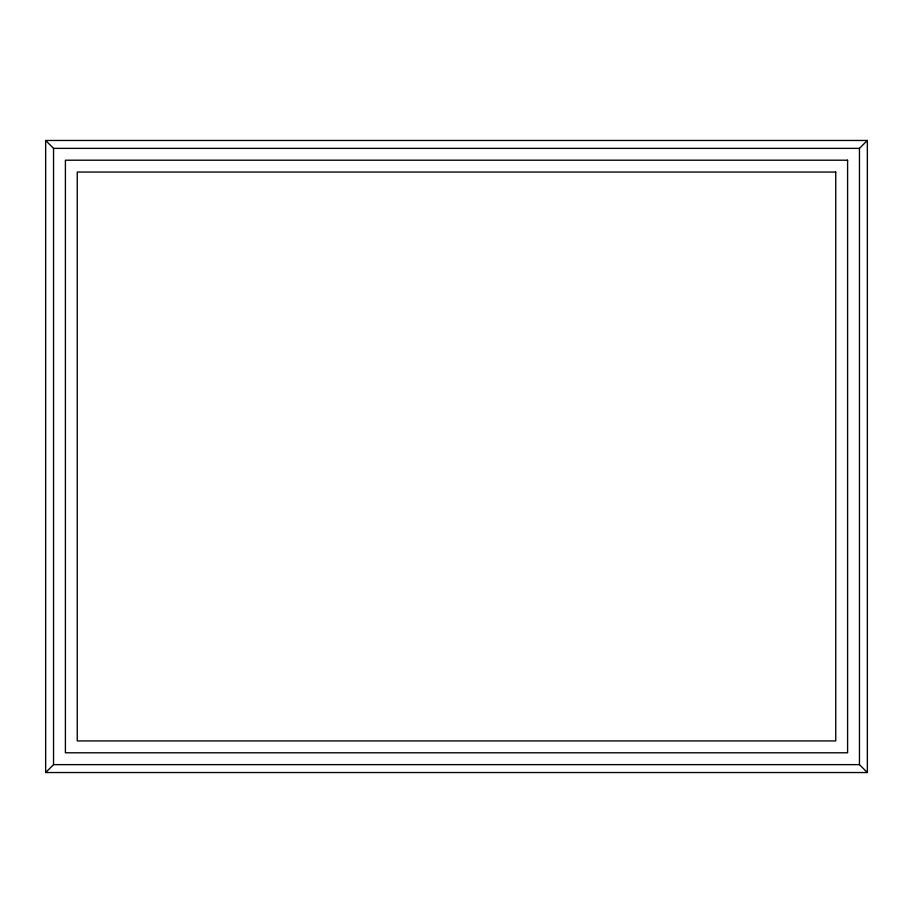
<?xml version="1.0" encoding="UTF-8"?>
<svg xmlns="http://www.w3.org/2000/svg" width="913" height="913" viewBox="0 0 913 913"><rect width="100%" height="100%" fill="white"/><g stroke="black" fill="none" stroke-linecap="round" stroke-linejoin="round"><path stroke-width="1.37" d="M45.65 772.535L53.547 764.638L859.453 764.638L867.35 772.535L867.35 140.465L45.65 140.465L45.65 772.535L867.35 772.535M45.65 140.465L53.547 148.363L859.453 148.363L867.35 140.465M859.453 148.363L859.453 764.638M53.547 148.363L53.547 764.638M847.595 160.209L65.405 160.209L65.405 752.791L847.595 752.791L847.595 160.209M835.749 172.066L77.251 172.066L77.251 740.934L835.749 740.934L835.749 172.066"/></g></svg>
